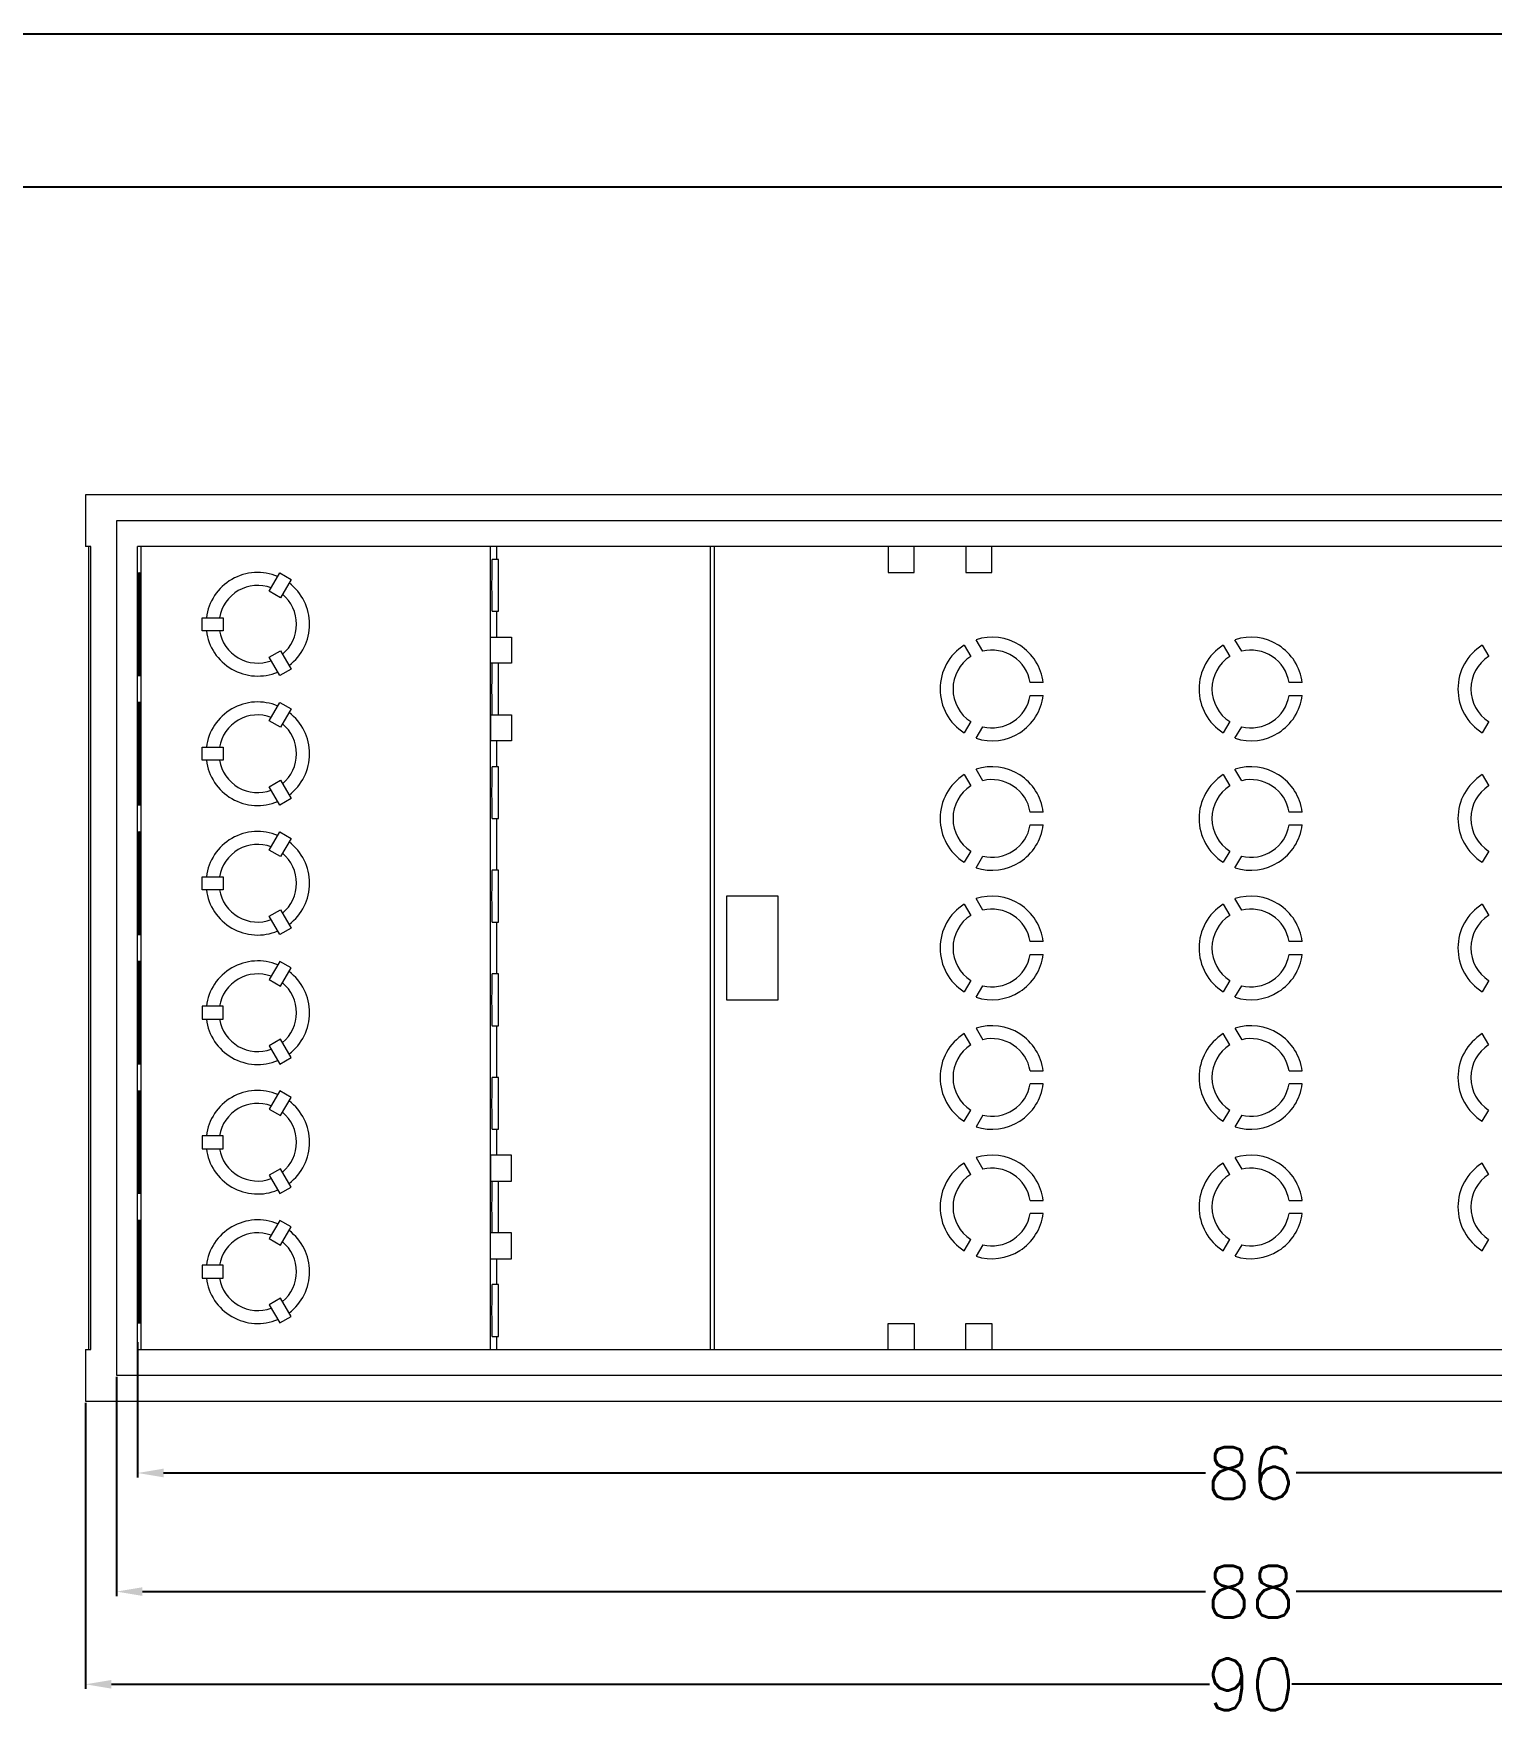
# Model space of a CAD drawing. Header units: inches. Extents: x 2944 to 3646, y 1129 to 1377.
# Drawn here: x 3033.8 to 3090.1, y 1312.2 to 1377.2 of the extents above; entities that cross this region are included whole.
import ezdxf

# ---------------------------------------------------------------- set-up
doc = ezdxf.new("R2010")
doc.units = ezdxf.units.IN
doc.header["$LTSCALE"] = 15
doc.styles.get("Standard").update_dxf_attribs({"font": 'txt', "bigfont": 'gbcbig.shx'})
doc.dimstyles.new('2.5', dxfattribs={"dimtxt": 2, "dimasz": 1, "dimexe": 0.18, "dimexo": 0.0625, "dimgap": 0.09, "dimtad": 0, "dimdsep": 46, "dimtxsty": 'Standard', "dimcen": 1, "dimclrd": 3, "dimclre": 3, "dimadec": 0, "dimazin": 2, "dimtfac": 1, "dimtofl": 0, "dimtmove": 0, "dimatfit": 3, "dimfxl": 1, "dimtolj": 1, "dimtzin": 0, "dimarcsym": 0})

# ---------------------------------------------------------------- blocks, each defined once
blk = doc.blocks.new('*D315')
at = {"color": 3, "lineweight": -2}
for p, q in [((3035.784, 1324.381), (3035.784, 1313.33)), ((3125.784, 1324.381), (3125.784, 1313.33)), ((3036.784, 1313.51), (3079.194, 1313.51)), ((3124.784, 1313.51), (3082.374, 1313.51))]:
    blk.add_line(p, q, dxfattribs=at)
at = {"color": 3}
for points in [[(3036.784, 1313.676), (3036.784, 1313.343), (3035.784, 1313.51)], [(3124.784, 1313.676), (3124.784, 1313.343), (3125.784, 1313.51)]]:
    blk.add_solid(points, dxfattribs=at)
at = {"layer": 'Defpoints', "color": 0}
for p in [(3035.784, 1324.443), (3125.784, 1324.443), (3125.784, 1313.51)]:
    blk.add_point(p, dxfattribs=at)
at = {"color": 0, "insert": (3080.784, 1313.51), "char_height": 2, "attachment_point": 5}
blk.add_mtext('\\A1;90', dxfattribs=at)
blk = doc.blocks.new('*D316')
at = {"color": 3, "lineweight": -2}
for p, q in [((3036.984, 1325.381), (3036.984, 1316.91)), ((3124.584, 1325.381), (3124.584, 1316.91)), ((3037.984, 1317.09), (3079.028, 1317.09)), ((3123.584, 1317.09), (3082.541, 1317.09))]:
    blk.add_line(p, q, dxfattribs=at)
at = {"color": 3}
for points in [[(3037.984, 1317.257), (3037.984, 1316.924), (3036.984, 1317.09)], [(3123.584, 1317.257), (3123.584, 1316.924), (3124.584, 1317.09)]]:
    blk.add_solid(points, dxfattribs=at)
at = {"layer": 'Defpoints', "color": 0}
for p in [(3036.984, 1325.443), (3124.584, 1325.443), (3036.984, 1317.09)]:
    blk.add_point(p, dxfattribs=at)
at = {"color": 0, "insert": (3080.784, 1317.09), "char_height": 2, "attachment_point": 5}
blk.add_mtext('\\A1;88', dxfattribs=at)
blk = doc.blocks.new('*D317')
at = {"color": 3, "lineweight": -2}
for p, q in [((3037.796, 1326.723), (3037.796, 1321.49)), ((3123.773, 1327.007), (3123.773, 1321.49)), ((3038.796, 1321.67), (3079.028, 1321.67)), ((3122.773, 1321.67), (3082.541, 1321.67))]:
    blk.add_line(p, q, dxfattribs=at)
at = {"color": 3}
for points in [[(3038.796, 1321.837), (3038.796, 1321.504), (3037.796, 1321.67)], [(3122.773, 1321.837), (3122.773, 1321.504), (3123.773, 1321.67)]]:
    blk.add_solid(points, dxfattribs=at)
at = {"layer": 'Defpoints', "color": 0}
for p in [(3123.773, 1327.07), (3037.796, 1326.786), (3123.773, 1321.67)]:
    blk.add_point(p, dxfattribs=at)
at = {"color": 0, "insert": (3080.784, 1321.67), "char_height": 2, "attachment_point": 5}
blk.add_mtext('\\A1;86', dxfattribs=at)

msp = doc.modelspace()

# ---------------------------------------------------------------- linework, layer by layer
for p, q in [((2943.956, 1377.248), (3295.379, 1377.248)), ((2953.049, 1371.331), (3289.462, 1371.331))]:
    msp.add_line(p, q)
at = {"color": 7, "linetype": 'Continuous', "lineweight": 15}
for p, q in [((3035.784, 1359.443), (3035.784, 1357.443)), ((3125.784, 1359.443), (3035.784, 1359.443)), ((3124.584, 1358.443), (3036.984, 1358.443)), ((3036.984, 1358.443), (3036.984, 1325.443)), ((3035.984, 1357.443), (3035.784, 1357.443)), ((3035.906, 1326.443), (3035.906, 1357.443)), ((3035.984, 1326.443), (3035.984, 1357.443)), ((3037.796, 1326.443), (3037.796, 1357.443)), ((3123.773, 1357.443), (3037.796, 1357.443)), ((3037.919, 1357.443), (3037.919, 1326.443)), ((3051.405, 1357.443), (3051.405, 1326.443)), ((3051.655, 1357.443), (3051.655, 1356.943)), ((3059.909, 1357.443), (3059.909, 1326.443)), ((3060.059, 1357.443), (3060.059, 1326.443)), ((3066.784, 1357.443), (3066.784, 1356.443)), ((3067.784, 1356.443), (3067.784, 1357.443)), ((3069.784, 1357.443), (3069.784, 1356.443)), ((3070.784, 1356.443), (3070.784, 1357.443)), ((3042.882, 1355.72), (3043.289, 1356.424)), ((3043.289, 1356.424), (3043.722, 1356.174)), ((3051.655, 1356.943), (3051.482, 1356.943)), ((3051.734, 1356.943), (3051.655, 1356.943)), ((3051.734, 1354.943), (3051.734, 1356.943)), ((3066.784, 1356.443), (3067.784, 1356.443)), ((3069.784, 1356.443), (3070.784, 1356.443)), ((3037.83, 1355.943), (3037.82, 1355.943)), ((3037.836, 1356.287), (3037.824, 1356.287)), ((3037.834, 1355.849), (3037.836, 1356.287)), ((3037.839, 1356.037), (3037.837, 1355.599)), ((3037.876, 1355.943), (3037.865, 1355.943)), ((3037.881, 1356.287), (3037.87, 1356.287)), ((3037.879, 1355.849), (3037.881, 1356.287)), ((3037.885, 1356.037), (3037.883, 1355.599)), ((3043.315, 1355.47), (3042.882, 1355.72)), ((3043.722, 1356.174), (3043.315, 1355.47)), ((3037.815, 1354.693), (3037.819, 1354.693)), ((3037.86, 1354.693), (3037.864, 1354.693)), ((3040.291, 1354.193), (3040.291, 1354.693)), ((3040.291, 1354.693), (3041.105, 1354.693)), ((3041.105, 1354.693), (3041.105, 1354.193)), ((3051.482, 1354.943), (3051.655, 1354.943)), ((3051.655, 1354.943), (3051.655, 1353.943)), ((3051.655, 1354.943), (3051.734, 1354.943)), ((3037.819, 1354.193), (3037.815, 1354.193)), ((3037.864, 1354.193), (3037.86, 1354.193)), ((3041.105, 1354.193), (3040.291, 1354.193)), ((3051.424, 1352.943), (3051.424, 1353.943)), ((3051.424, 1353.943), (3052.234, 1353.943)), ((3052.234, 1353.943), (3052.234, 1352.943)), ((3070.431, 1353.401), (3070.173, 1353.848)), ((3080.431, 1353.401), (3080.173, 1353.848)), ((3037.837, 1353.287), (3037.839, 1352.85)), ((3037.883, 1353.287), (3037.885, 1352.85)), ((3042.882, 1353.167), (3043.315, 1353.417)), ((3043.289, 1352.462), (3042.882, 1353.167)), ((3043.315, 1353.417), (3043.722, 1352.712)), ((3069.718, 1353.636), (3069.969, 1353.202)), ((3079.718, 1353.636), (3079.969, 1353.202)), ((3089.718, 1353.636), (3089.969, 1353.202)), ((3037.82, 1352.943), (3037.83, 1352.943)), ((3037.836, 1352.6), (3037.824, 1352.6)), ((3037.836, 1352.6), (3037.834, 1353.037)), ((3037.865, 1352.943), (3037.876, 1352.943)), ((3037.881, 1352.6), (3037.87, 1352.6)), ((3037.881, 1352.6), (3037.879, 1353.037)), ((3043.722, 1352.712), (3043.289, 1352.462)), ((3052.234, 1352.943), (3051.424, 1352.943)), ((3051.734, 1350.943), (3051.734, 1352.943)), ((3072.768, 1352.193), (3072.263, 1352.193)), ((3082.768, 1352.193), (3082.263, 1352.193)), ((3037.836, 1351.287), (3037.824, 1351.287)), ((3037.834, 1350.849), (3037.836, 1351.287)), ((3037.881, 1351.287), (3037.87, 1351.287)), ((3037.879, 1350.849), (3037.881, 1351.287)), ((3042.882, 1350.72), (3043.289, 1351.424)), ((3043.289, 1351.424), (3043.722, 1351.174)), ((3043.722, 1351.174), (3043.315, 1350.47)), ((3072.263, 1351.693), (3072.768, 1351.693)), ((3082.263, 1351.693), (3082.768, 1351.693)), ((3037.83, 1350.943), (3037.82, 1350.943)), ((3037.839, 1351.037), (3037.837, 1350.599)), ((3037.876, 1350.943), (3037.865, 1350.943)), ((3037.885, 1351.037), (3037.883, 1350.599)), ((3043.315, 1350.47), (3042.882, 1350.72)), ((3051.424, 1350.943), (3051.424, 1349.943)), ((3051.424, 1350.943), (3052.234, 1350.943)), ((3052.234, 1350.943), (3052.234, 1349.943)), ((3069.969, 1350.684), (3069.718, 1350.251)), ((3070.173, 1350.039), (3070.431, 1350.485)), ((3079.969, 1350.684), (3079.718, 1350.251)), ((3080.173, 1350.039), (3080.431, 1350.485)), ((3089.969, 1350.684), (3089.718, 1350.251)), ((3052.234, 1349.943), (3051.424, 1349.943)), ((3051.655, 1349.943), (3051.655, 1348.943)), ((3037.815, 1349.693), (3037.819, 1349.693)), ((3037.819, 1349.193), (3037.815, 1349.193)), ((3037.86, 1349.693), (3037.864, 1349.693)), ((3037.864, 1349.193), (3037.86, 1349.193)), ((3040.291, 1349.193), (3040.291, 1349.693)), ((3040.291, 1349.693), (3041.105, 1349.693)), ((3041.105, 1349.193), (3040.291, 1349.193)), ((3041.105, 1349.693), (3041.105, 1349.193)), ((3051.655, 1348.943), (3051.482, 1348.943)), ((3051.734, 1348.943), (3051.655, 1348.943)), ((3051.734, 1346.943), (3051.734, 1348.943)), ((3069.718, 1348.636), (3069.969, 1348.202)), ((3070.431, 1348.401), (3070.173, 1348.848)), ((3079.718, 1348.636), (3079.969, 1348.202)), ((3080.431, 1348.401), (3080.173, 1348.848)), ((3089.718, 1348.636), (3089.969, 1348.202)), ((3037.82, 1347.943), (3037.83, 1347.943)), ((3037.836, 1347.6), (3037.834, 1348.037)), ((3037.837, 1348.287), (3037.839, 1347.85)), ((3037.865, 1347.943), (3037.876, 1347.943)), ((3037.881, 1347.6), (3037.879, 1348.037)), ((3037.883, 1348.287), (3037.885, 1347.85)), ((3042.882, 1348.167), (3043.315, 1348.417)), ((3043.289, 1347.462), (3042.882, 1348.167)), ((3043.315, 1348.417), (3043.722, 1347.712)), ((3037.836, 1347.6), (3037.824, 1347.6)), ((3037.881, 1347.6), (3037.87, 1347.6)), ((3043.722, 1347.712), (3043.289, 1347.462)), ((3051.482, 1346.943), (3051.655, 1346.943)), ((3051.655, 1346.943), (3051.655, 1344.943)), ((3051.655, 1346.943), (3051.734, 1346.943)), ((3072.768, 1347.193), (3072.263, 1347.193)), ((3072.263, 1346.693), (3072.768, 1346.693)), ((3082.768, 1347.193), (3082.263, 1347.193)), ((3082.263, 1346.693), (3082.768, 1346.693)), ((3037.83, 1345.943), (3037.82, 1345.943)), ((3037.836, 1346.287), (3037.824, 1346.287)), ((3037.834, 1345.849), (3037.836, 1346.287)), ((3037.839, 1346.037), (3037.837, 1345.599)), ((3037.876, 1345.943), (3037.865, 1345.943)), ((3037.881, 1346.287), (3037.87, 1346.287)), ((3037.879, 1345.849), (3037.881, 1346.287)), ((3037.885, 1346.037), (3037.883, 1345.599)), ((3042.882, 1345.72), (3043.289, 1346.424)), ((3043.289, 1346.424), (3043.722, 1346.174)), ((3043.722, 1346.174), (3043.315, 1345.47)), ((3043.315, 1345.47), (3042.882, 1345.72)), ((3069.969, 1345.684), (3069.718, 1345.251)), ((3070.173, 1345.039), (3070.431, 1345.485)), ((3079.969, 1345.684), (3079.718, 1345.251)), ((3080.173, 1345.039), (3080.431, 1345.485)), ((3089.969, 1345.684), (3089.718, 1345.251)), ((3037.815, 1344.693), (3037.819, 1344.693)), ((3037.86, 1344.693), (3037.864, 1344.693)), ((3040.291, 1344.193), (3040.291, 1344.693)), ((3040.291, 1344.693), (3041.105, 1344.693)), ((3041.105, 1344.693), (3041.105, 1344.193)), ((3051.655, 1344.943), (3051.482, 1344.943)), ((3051.734, 1344.943), (3051.655, 1344.943)), ((3051.734, 1342.943), (3051.734, 1344.943)), ((3037.819, 1344.193), (3037.815, 1344.193)), ((3037.864, 1344.193), (3037.86, 1344.193)), ((3041.105, 1344.193), (3040.291, 1344.193)), ((3042.882, 1343.167), (3043.315, 1343.417)), ((3043.315, 1343.417), (3043.722, 1342.712)), ((3062.534, 1343.943), (3060.534, 1343.943)), ((3060.534, 1343.943), (3060.534, 1339.943)), ((3062.534, 1339.943), (3062.534, 1343.943)), ((3069.718, 1343.636), (3069.969, 1343.202)), ((3070.431, 1343.401), (3070.173, 1343.848)), ((3079.718, 1343.636), (3079.969, 1343.202)), ((3080.431, 1343.401), (3080.173, 1343.848)), ((3089.718, 1343.636), (3089.969, 1343.202)), ((3037.82, 1342.943), (3037.83, 1342.943)), ((3037.836, 1342.6), (3037.834, 1343.037)), ((3037.837, 1343.287), (3037.839, 1342.85)), ((3037.865, 1342.943), (3037.876, 1342.943)), ((3037.881, 1342.6), (3037.879, 1343.037)), ((3037.883, 1343.287), (3037.885, 1342.85)), ((3043.289, 1342.462), (3042.882, 1343.167)), ((3043.722, 1342.712), (3043.289, 1342.462)), ((3051.482, 1342.943), (3051.655, 1342.943)), ((3051.655, 1342.943), (3051.655, 1340.943)), ((3051.655, 1342.943), (3051.734, 1342.943)), ((3037.836, 1342.6), (3037.824, 1342.6)), ((3037.881, 1342.6), (3037.87, 1342.6)), ((3072.768, 1342.193), (3072.263, 1342.193)), ((3082.768, 1342.193), (3082.263, 1342.193)), ((3043.289, 1341.424), (3042.882, 1340.72)), ((3043.722, 1341.174), (3043.289, 1341.424)), ((3072.263, 1341.693), (3072.768, 1341.693)), ((3082.263, 1341.693), (3082.768, 1341.693)), ((3037.83, 1340.943), (3037.82, 1340.943)), ((3037.836, 1341.287), (3037.824, 1341.287)), ((3037.836, 1341.287), (3037.834, 1340.849)), ((3037.837, 1340.599), (3037.839, 1341.037)), ((3037.876, 1340.943), (3037.865, 1340.943)), ((3037.881, 1341.287), (3037.87, 1341.287)), ((3037.881, 1341.287), (3037.879, 1340.849)), ((3037.883, 1340.599), (3037.885, 1341.037)), ((3042.882, 1340.72), (3043.315, 1340.47)), ((3043.315, 1340.47), (3043.722, 1341.174)), ((3051.655, 1340.943), (3051.482, 1340.943)), ((3051.734, 1340.943), (3051.655, 1340.943)), ((3051.734, 1338.943), (3051.734, 1340.943)), ((3069.969, 1340.684), (3069.718, 1340.251)), ((3070.173, 1340.039), (3070.431, 1340.485)), ((3079.969, 1340.684), (3079.718, 1340.251)), ((3080.173, 1340.039), (3080.431, 1340.485)), ((3089.969, 1340.684), (3089.718, 1340.251)), ((3037.819, 1339.693), (3037.815, 1339.693)), ((3037.864, 1339.693), (3037.86, 1339.693)), ((3040.291, 1339.693), (3040.291, 1339.193)), ((3041.105, 1339.693), (3040.291, 1339.693)), ((3041.105, 1339.193), (3041.105, 1339.693)), ((3060.534, 1339.943), (3062.534, 1339.943)), ((3037.815, 1339.193), (3037.819, 1339.193)), ((3037.86, 1339.193), (3037.864, 1339.193)), ((3040.291, 1339.193), (3041.105, 1339.193)), ((3051.482, 1338.943), (3051.655, 1338.943)), ((3051.655, 1338.943), (3051.655, 1336.943)), ((3051.655, 1338.943), (3051.734, 1338.943)), ((3070.173, 1338.848), (3070.431, 1338.401)), ((3080.173, 1338.848), (3080.431, 1338.401)), ((3037.839, 1337.85), (3037.837, 1338.287)), ((3037.885, 1337.85), (3037.883, 1338.287)), ((3043.315, 1338.417), (3042.882, 1338.167)), ((3042.882, 1338.167), (3043.289, 1337.462)), ((3043.722, 1337.712), (3043.315, 1338.417)), ((3069.969, 1338.202), (3069.718, 1338.636)), ((3079.969, 1338.202), (3079.718, 1338.636)), ((3089.969, 1338.202), (3089.718, 1338.636)), ((3037.82, 1337.943), (3037.83, 1337.943)), ((3037.836, 1337.6), (3037.824, 1337.6)), ((3037.834, 1338.037), (3037.836, 1337.6)), ((3037.865, 1337.943), (3037.876, 1337.943)), ((3037.881, 1337.6), (3037.87, 1337.6)), ((3037.879, 1338.037), (3037.881, 1337.6)), ((3043.289, 1337.462), (3043.722, 1337.712)), ((3051.655, 1336.943), (3051.482, 1336.943)), ((3051.734, 1336.943), (3051.655, 1336.943)), ((3051.734, 1334.943), (3051.734, 1336.943)), ((3072.263, 1337.193), (3072.768, 1337.193)), ((3082.263, 1337.193), (3082.768, 1337.193)), ((3037.836, 1336.287), (3037.824, 1336.287)), ((3037.836, 1336.287), (3037.834, 1335.849)), ((3037.881, 1336.287), (3037.87, 1336.287)), ((3037.881, 1336.287), (3037.879, 1335.849)), ((3043.289, 1336.424), (3042.882, 1335.72)), ((3043.722, 1336.174), (3043.289, 1336.424)), ((3043.315, 1335.47), (3043.722, 1336.174)), ((3072.768, 1336.693), (3072.263, 1336.693)), ((3082.768, 1336.693), (3082.263, 1336.693)), ((3037.83, 1335.943), (3037.82, 1335.943)), ((3037.837, 1335.599), (3037.839, 1336.037)), ((3037.876, 1335.943), (3037.865, 1335.943)), ((3037.883, 1335.599), (3037.885, 1336.037)), ((3042.882, 1335.72), (3043.315, 1335.47)), ((3069.718, 1335.251), (3069.969, 1335.684)), ((3079.718, 1335.251), (3079.969, 1335.684)), ((3089.718, 1335.251), (3089.969, 1335.684)), ((3051.482, 1334.943), (3051.655, 1334.943)), ((3051.655, 1334.943), (3051.655, 1333.943)), ((3051.655, 1334.943), (3051.734, 1334.943)), ((3070.431, 1335.485), (3070.173, 1335.039)), ((3080.431, 1335.485), (3080.173, 1335.039)), ((3037.819, 1334.693), (3037.815, 1334.693)), ((3037.815, 1334.193), (3037.819, 1334.193)), ((3037.864, 1334.693), (3037.86, 1334.693)), ((3037.86, 1334.193), (3037.864, 1334.193)), ((3040.291, 1334.693), (3040.291, 1334.193)), ((3041.105, 1334.693), (3040.291, 1334.693)), ((3040.291, 1334.193), (3041.105, 1334.193)), ((3041.105, 1334.193), (3041.105, 1334.693)), ((3051.424, 1333.943), (3051.424, 1332.943)), ((3052.234, 1333.943), (3051.424, 1333.943)), ((3052.234, 1332.943), (3052.234, 1333.943)), ((3069.969, 1333.202), (3069.718, 1333.636)), ((3070.173, 1333.848), (3070.431, 1333.401)), ((3079.969, 1333.202), (3079.718, 1333.636)), ((3080.173, 1333.848), (3080.431, 1333.401)), ((3089.969, 1333.202), (3089.718, 1333.636)), ((3037.82, 1332.943), (3037.83, 1332.943)), ((3037.834, 1333.037), (3037.836, 1332.6)), ((3037.839, 1332.85), (3037.837, 1333.287)), ((3037.865, 1332.943), (3037.876, 1332.943)), ((3037.879, 1333.037), (3037.881, 1332.6)), ((3037.885, 1332.85), (3037.883, 1333.287)), ((3043.315, 1333.417), (3042.882, 1333.167)), ((3042.882, 1333.167), (3043.289, 1332.462)), ((3043.722, 1332.712), (3043.315, 1333.417)), ((3051.424, 1332.943), (3052.234, 1332.943)), ((3051.734, 1330.943), (3051.734, 1332.943)), ((3037.836, 1332.6), (3037.824, 1332.6)), ((3037.881, 1332.6), (3037.87, 1332.6)), ((3043.289, 1332.462), (3043.722, 1332.712)), ((3072.263, 1332.193), (3072.768, 1332.193)), ((3072.768, 1331.693), (3072.263, 1331.693)), ((3082.263, 1332.193), (3082.768, 1332.193)), ((3082.768, 1331.693), (3082.263, 1331.693)), ((3037.83, 1330.943), (3037.82, 1330.943)), ((3037.836, 1331.287), (3037.824, 1331.287)), ((3037.836, 1331.287), (3037.834, 1330.849)), ((3037.837, 1330.599), (3037.839, 1331.037)), ((3037.876, 1330.943), (3037.865, 1330.943)), ((3037.881, 1331.287), (3037.87, 1331.287)), ((3037.881, 1331.287), (3037.879, 1330.849)), ((3037.883, 1330.599), (3037.885, 1331.037)), ((3043.289, 1331.424), (3042.882, 1330.72)), ((3043.722, 1331.174), (3043.289, 1331.424)), ((3043.315, 1330.47), (3043.722, 1331.174)), ((3051.424, 1329.943), (3051.424, 1330.943)), ((3052.234, 1330.943), (3051.424, 1330.943)), ((3052.234, 1329.943), (3052.234, 1330.943)), ((3042.882, 1330.72), (3043.315, 1330.47)), ((3069.718, 1330.251), (3069.969, 1330.684)), ((3070.431, 1330.485), (3070.173, 1330.039)), ((3079.718, 1330.251), (3079.969, 1330.684)), ((3080.431, 1330.485), (3080.173, 1330.039)), ((3089.718, 1330.251), (3089.969, 1330.684)), ((3037.819, 1329.693), (3037.815, 1329.693)), ((3037.864, 1329.693), (3037.86, 1329.693)), ((3040.291, 1329.693), (3040.291, 1329.193)), ((3041.105, 1329.693), (3040.291, 1329.693)), ((3041.105, 1329.193), (3041.105, 1329.693)), ((3051.424, 1329.943), (3052.234, 1329.943)), ((3051.655, 1329.943), (3051.655, 1328.943)), ((3037.815, 1329.193), (3037.819, 1329.193)), ((3037.86, 1329.193), (3037.864, 1329.193)), ((3040.291, 1329.193), (3041.105, 1329.193)), ((3043.315, 1328.417), (3042.882, 1328.167)), ((3043.722, 1327.712), (3043.315, 1328.417)), ((3051.655, 1328.943), (3051.482, 1328.943)), ((3051.734, 1328.943), (3051.655, 1328.943)), ((3051.734, 1326.943), (3051.734, 1328.943)), ((3037.82, 1327.943), (3037.83, 1327.943)), ((3037.834, 1328.037), (3037.836, 1327.6)), ((3037.839, 1327.85), (3037.837, 1328.287)), ((3037.865, 1327.943), (3037.876, 1327.943)), ((3037.879, 1328.037), (3037.881, 1327.6)), ((3037.885, 1327.85), (3037.883, 1328.287)), ((3042.882, 1328.167), (3043.289, 1327.462)), ((3043.289, 1327.462), (3043.722, 1327.712)), ((3037.836, 1327.6), (3037.824, 1327.6)), ((3037.881, 1327.6), (3037.87, 1327.6)), ((3066.784, 1327.443), (3067.784, 1327.443)), ((3066.784, 1326.443), (3066.784, 1327.443)), ((3067.784, 1327.443), (3067.784, 1326.443)), ((3069.784, 1327.443), (3070.784, 1327.443)), ((3069.784, 1326.443), (3069.784, 1327.443)), ((3070.784, 1327.443), (3070.784, 1326.443)), ((3035.784, 1326.443), (3035.784, 1324.443)), ((3035.784, 1326.443), (3035.984, 1326.443)), ((3037.796, 1326.443), (3123.773, 1326.443)), ((3051.482, 1326.943), (3051.655, 1326.943)), ((3051.655, 1326.943), (3051.655, 1326.443)), ((3051.655, 1326.943), (3051.734, 1326.943)), ((3036.984, 1325.443), (3124.584, 1325.443)), ((3035.784, 1324.443), (3125.784, 1324.443))]:
    msp.add_line(p, q, dxfattribs=at)
at = {"color": 7, "linetype": 'Continuous', "lineweight": 15, "flags": 128}
for points in [[(3037.836, 1356.287), (3037.833, 1356.406), (3037.83, 1356.443), (3037.827, 1356.397), (3037.824, 1356.269), (3037.821, 1356.064), (3037.819, 1355.792), (3037.817, 1355.463), (3037.815, 1355.092), (3037.815, 1354.693)], [(3037.881, 1356.287), (3037.878, 1356.406), (3037.875, 1356.443), (3037.872, 1356.397), (3037.869, 1356.269), (3037.867, 1356.064), (3037.864, 1355.792), (3037.862, 1355.463), (3037.861, 1355.092), (3037.86, 1354.693)], [(3037.819, 1354.693), (3037.819, 1355.01), (3037.82, 1355.299), (3037.822, 1355.547), (3037.824, 1355.742), (3037.826, 1355.875), (3037.829, 1355.938), (3037.831, 1355.929), (3037.834, 1355.849)], [(3037.864, 1354.693), (3037.865, 1355.01), (3037.866, 1355.299), (3037.868, 1355.547), (3037.87, 1355.742), (3037.872, 1355.875), (3037.875, 1355.938), (3037.877, 1355.929), (3037.879, 1355.849)], [(3037.815, 1354.193), (3037.815, 1353.795), (3037.817, 1353.424), (3037.819, 1353.095), (3037.821, 1352.823), (3037.824, 1352.618), (3037.827, 1352.49), (3037.83, 1352.443), (3037.833, 1352.481), (3037.836, 1352.6)], [(3037.834, 1353.037), (3037.831, 1352.957), (3037.829, 1352.949), (3037.826, 1353.012), (3037.824, 1353.144), (3037.822, 1353.339), (3037.82, 1353.587), (3037.819, 1353.877), (3037.819, 1354.193)], [(3037.86, 1354.193), (3037.861, 1353.795), (3037.862, 1353.424), (3037.864, 1353.095), (3037.867, 1352.823), (3037.869, 1352.618), (3037.872, 1352.49), (3037.875, 1352.443), (3037.878, 1352.481), (3037.881, 1352.6)], [(3037.879, 1353.037), (3037.877, 1352.957), (3037.875, 1352.949), (3037.872, 1353.012), (3037.87, 1353.144), (3037.868, 1353.339), (3037.866, 1353.587), (3037.865, 1353.877), (3037.864, 1354.193)], [(3037.836, 1351.287), (3037.833, 1351.406), (3037.83, 1351.443), (3037.827, 1351.397), (3037.824, 1351.269), (3037.821, 1351.064), (3037.819, 1350.792), (3037.817, 1350.463), (3037.815, 1350.092), (3037.815, 1349.693)], [(3037.881, 1351.287), (3037.878, 1351.406), (3037.875, 1351.443), (3037.872, 1351.397), (3037.869, 1351.269), (3037.867, 1351.064), (3037.864, 1350.792), (3037.862, 1350.463), (3037.861, 1350.092), (3037.86, 1349.693)], [(3037.819, 1349.693), (3037.819, 1350.01), (3037.82, 1350.299), (3037.822, 1350.547), (3037.824, 1350.742), (3037.826, 1350.875), (3037.829, 1350.938), (3037.831, 1350.929), (3037.834, 1350.849)], [(3037.864, 1349.693), (3037.865, 1350.01), (3037.866, 1350.299), (3037.868, 1350.547), (3037.87, 1350.742), (3037.872, 1350.875), (3037.875, 1350.938), (3037.877, 1350.929), (3037.879, 1350.849)], [(3037.815, 1349.193), (3037.815, 1348.795), (3037.817, 1348.424), (3037.819, 1348.095), (3037.821, 1347.823), (3037.824, 1347.618), (3037.827, 1347.49), (3037.83, 1347.443), (3037.833, 1347.481), (3037.836, 1347.6)], [(3037.834, 1348.037), (3037.831, 1347.957), (3037.829, 1347.949), (3037.826, 1348.012), (3037.824, 1348.144), (3037.822, 1348.339), (3037.82, 1348.587), (3037.819, 1348.877), (3037.819, 1349.193)], [(3037.86, 1349.193), (3037.861, 1348.795), (3037.862, 1348.424), (3037.864, 1348.095), (3037.867, 1347.823), (3037.869, 1347.618), (3037.872, 1347.49), (3037.875, 1347.443), (3037.878, 1347.481), (3037.881, 1347.6)], [(3037.879, 1348.037), (3037.877, 1347.957), (3037.875, 1347.949), (3037.872, 1348.012), (3037.87, 1348.144), (3037.868, 1348.339), (3037.866, 1348.587), (3037.865, 1348.877), (3037.864, 1349.193)], [(3037.836, 1346.287), (3037.833, 1346.406), (3037.83, 1346.443), (3037.827, 1346.397), (3037.824, 1346.269), (3037.821, 1346.064), (3037.819, 1345.792), (3037.817, 1345.463), (3037.815, 1345.092), (3037.815, 1344.693)], [(3037.819, 1344.693), (3037.819, 1345.01), (3037.82, 1345.299), (3037.822, 1345.547), (3037.824, 1345.742), (3037.826, 1345.875), (3037.829, 1345.938), (3037.831, 1345.929), (3037.834, 1345.849)], [(3037.881, 1346.287), (3037.878, 1346.406), (3037.875, 1346.443), (3037.872, 1346.397), (3037.869, 1346.269), (3037.867, 1346.064), (3037.864, 1345.792), (3037.862, 1345.463), (3037.861, 1345.092), (3037.86, 1344.693)], [(3037.864, 1344.693), (3037.865, 1345.01), (3037.866, 1345.299), (3037.868, 1345.547), (3037.87, 1345.742), (3037.872, 1345.875), (3037.875, 1345.938), (3037.877, 1345.929), (3037.879, 1345.849)], [(3037.815, 1344.193), (3037.815, 1343.795), (3037.817, 1343.424), (3037.819, 1343.095), (3037.821, 1342.823), (3037.824, 1342.618), (3037.827, 1342.49), (3037.83, 1342.443), (3037.833, 1342.481), (3037.836, 1342.6)], [(3037.834, 1343.037), (3037.831, 1342.957), (3037.829, 1342.949), (3037.826, 1343.012), (3037.824, 1343.144), (3037.822, 1343.339), (3037.82, 1343.587), (3037.819, 1343.877), (3037.819, 1344.193)], [(3037.86, 1344.193), (3037.861, 1343.795), (3037.862, 1343.424), (3037.864, 1343.095), (3037.867, 1342.823), (3037.869, 1342.618), (3037.872, 1342.49), (3037.875, 1342.443), (3037.878, 1342.481), (3037.881, 1342.6)], [(3037.879, 1343.037), (3037.877, 1342.957), (3037.875, 1342.949), (3037.872, 1343.012), (3037.87, 1343.144), (3037.868, 1343.339), (3037.866, 1343.587), (3037.865, 1343.877), (3037.864, 1344.193)], [(3037.815, 1339.693), (3037.815, 1340.092), (3037.817, 1340.463), (3037.819, 1340.792), (3037.821, 1341.064), (3037.824, 1341.269), (3037.827, 1341.397), (3037.83, 1341.443), (3037.833, 1341.406), (3037.836, 1341.287)], [(3037.86, 1339.693), (3037.861, 1340.092), (3037.862, 1340.463), (3037.864, 1340.792), (3037.867, 1341.064), (3037.869, 1341.269), (3037.872, 1341.397), (3037.875, 1341.443), (3037.878, 1341.406), (3037.881, 1341.287)], [(3037.834, 1340.849), (3037.831, 1340.929), (3037.829, 1340.938), (3037.826, 1340.875), (3037.824, 1340.742), (3037.822, 1340.547), (3037.82, 1340.299), (3037.819, 1340.01), (3037.819, 1339.693)], [(3037.879, 1340.849), (3037.877, 1340.929), (3037.875, 1340.938), (3037.872, 1340.875), (3037.87, 1340.742), (3037.868, 1340.547), (3037.866, 1340.299), (3037.865, 1340.01), (3037.864, 1339.693)], [(3037.836, 1337.6), (3037.833, 1337.481), (3037.83, 1337.443), (3037.827, 1337.49), (3037.824, 1337.618), (3037.821, 1337.823), (3037.819, 1338.095), (3037.817, 1338.424), (3037.815, 1338.795), (3037.815, 1339.193)], [(3037.819, 1339.193), (3037.819, 1338.877), (3037.82, 1338.587), (3037.822, 1338.339), (3037.824, 1338.144), (3037.826, 1338.012), (3037.829, 1337.949), (3037.831, 1337.957), (3037.834, 1338.037)], [(3037.881, 1337.6), (3037.878, 1337.481), (3037.875, 1337.443), (3037.872, 1337.49), (3037.869, 1337.618), (3037.867, 1337.823), (3037.864, 1338.095), (3037.862, 1338.424), (3037.861, 1338.795), (3037.86, 1339.193)], [(3037.864, 1339.193), (3037.865, 1338.877), (3037.866, 1338.587), (3037.868, 1338.339), (3037.87, 1338.144), (3037.872, 1338.012), (3037.875, 1337.949), (3037.877, 1337.957), (3037.879, 1338.037)], [(3037.815, 1334.693), (3037.815, 1335.092), (3037.817, 1335.463), (3037.819, 1335.792), (3037.821, 1336.064), (3037.824, 1336.269), (3037.827, 1336.397), (3037.83, 1336.443), (3037.833, 1336.406), (3037.836, 1336.287)], [(3037.86, 1334.693), (3037.861, 1335.092), (3037.862, 1335.463), (3037.864, 1335.792), (3037.867, 1336.064), (3037.869, 1336.269), (3037.872, 1336.397), (3037.875, 1336.443), (3037.878, 1336.406), (3037.881, 1336.287)], [(3037.834, 1335.849), (3037.831, 1335.929), (3037.829, 1335.938), (3037.826, 1335.875), (3037.824, 1335.742), (3037.822, 1335.547), (3037.82, 1335.299), (3037.819, 1335.01), (3037.819, 1334.693)], [(3037.879, 1335.849), (3037.877, 1335.929), (3037.875, 1335.938), (3037.872, 1335.875), (3037.87, 1335.742), (3037.868, 1335.547), (3037.866, 1335.299), (3037.865, 1335.01), (3037.864, 1334.693)], [(3037.836, 1332.6), (3037.833, 1332.481), (3037.83, 1332.443), (3037.827, 1332.49), (3037.824, 1332.618), (3037.821, 1332.823), (3037.819, 1333.095), (3037.817, 1333.424), (3037.815, 1333.795), (3037.815, 1334.193)], [(3037.819, 1334.193), (3037.819, 1333.877), (3037.82, 1333.587), (3037.822, 1333.339), (3037.824, 1333.144), (3037.826, 1333.012), (3037.829, 1332.949), (3037.831, 1332.957), (3037.834, 1333.037)], [(3037.881, 1332.6), (3037.878, 1332.481), (3037.875, 1332.443), (3037.872, 1332.49), (3037.869, 1332.618), (3037.867, 1332.823), (3037.864, 1333.095), (3037.862, 1333.424), (3037.861, 1333.795), (3037.86, 1334.193)], [(3037.864, 1334.193), (3037.865, 1333.877), (3037.866, 1333.587), (3037.868, 1333.339), (3037.87, 1333.144), (3037.872, 1333.012), (3037.875, 1332.949), (3037.877, 1332.957), (3037.879, 1333.037)], [(3037.815, 1329.693), (3037.815, 1330.092), (3037.817, 1330.463), (3037.819, 1330.792), (3037.821, 1331.064), (3037.824, 1331.269), (3037.827, 1331.397), (3037.83, 1331.443), (3037.833, 1331.406), (3037.836, 1331.287)], [(3037.834, 1330.849), (3037.831, 1330.929), (3037.829, 1330.938), (3037.826, 1330.875), (3037.824, 1330.742), (3037.822, 1330.547), (3037.82, 1330.299), (3037.819, 1330.01), (3037.819, 1329.693)], [(3037.86, 1329.693), (3037.861, 1330.092), (3037.862, 1330.463), (3037.864, 1330.792), (3037.867, 1331.064), (3037.869, 1331.269), (3037.872, 1331.397), (3037.875, 1331.443), (3037.878, 1331.406), (3037.881, 1331.287)], [(3037.879, 1330.849), (3037.877, 1330.929), (3037.875, 1330.938), (3037.872, 1330.875), (3037.87, 1330.742), (3037.868, 1330.547), (3037.866, 1330.299), (3037.865, 1330.01), (3037.864, 1329.693)], [(3037.836, 1327.6), (3037.833, 1327.481), (3037.83, 1327.443), (3037.827, 1327.49), (3037.824, 1327.618), (3037.821, 1327.823), (3037.819, 1328.095), (3037.817, 1328.424), (3037.815, 1328.795), (3037.815, 1329.193)], [(3037.819, 1329.193), (3037.819, 1328.877), (3037.82, 1328.587), (3037.822, 1328.339), (3037.824, 1328.144), (3037.826, 1328.012), (3037.829, 1327.949), (3037.831, 1327.957), (3037.834, 1328.037)], [(3037.881, 1327.6), (3037.878, 1327.481), (3037.875, 1327.443), (3037.872, 1327.49), (3037.869, 1327.618), (3037.867, 1327.823), (3037.864, 1328.095), (3037.862, 1328.424), (3037.861, 1328.795), (3037.86, 1329.193)], [(3037.864, 1329.193), (3037.865, 1328.877), (3037.866, 1328.587), (3037.868, 1328.339), (3037.87, 1328.144), (3037.872, 1328.012), (3037.875, 1327.949), (3037.877, 1327.957), (3037.879, 1328.037)]]:
    msp.add_lwpolyline(points, dxfattribs=at)
at = {"color": 7, "linetype": 'Continuous', "lineweight": 15}
for centre, radius, start, end in [((3042.434, 1354.443), 2, 67.18076, 172.81924), ((2838.61, 1354.443), 199.235, 359.54175, 0.45825), ((2838.656, 1354.443), 199.235, 359.54175, 0.45825), ((3042.434, 1354.443), 1.5, 69.59407, 170.40593), ((3042.434, 1354.443), 2, 307.18076, 52.81924), ((2882.818, 1354.443), 155.024, 359.57279, 0.42721), ((2882.863, 1354.443), 155.024, 359.57279, 0.42721), ((3042.434, 1354.443), 1.5, 309.59407, 50.40593), ((3042.434, 1354.443), 2, 187.18076, 292.81924), ((3042.434, 1354.443), 1.5, 189.59407, 290.40593), ((3070.784, 1351.943), 2, 7.18076, 107.78372), ((3080.784, 1351.943), 2, 7.18076, 107.78372), ((3070.784, 1351.943), 2, 122.20055, 237.79945), ((3070.784, 1351.943), 1.5, 122.93463, 237.06537), ((3070.784, 1351.943), 1.5, 9.59407, 103.61223), ((3080.784, 1351.943), 2, 122.20055, 237.79945), ((3080.784, 1351.943), 1.5, 122.93463, 237.06537), ((3080.784, 1351.943), 1.5, 9.59407, 103.61223), ((3090.784, 1351.943), 2, 122.20055, 237.79945), ((3090.784, 1351.943), 1.5, 122.93463, 237.06537), ((3042.434, 1349.443), 2, 67.18076, 172.81924), ((3070.784, 1351.943), 2, 252.21628, 352.81924), ((3070.784, 1351.943), 1.5, 256.38777, 350.40593), ((3080.784, 1351.943), 2, 252.21628, 352.81924), ((3080.784, 1351.943), 1.5, 256.38777, 350.40593), ((2882.818, 1349.443), 155.024, 359.57279, 0.42721), ((2838.61, 1349.443), 199.235, 359.54175, 0.45825), ((2882.863, 1349.443), 155.024, 359.57279, 0.42721), ((2838.656, 1349.443), 199.235, 359.54175, 0.45825), ((3042.434, 1349.443), 1.5, 69.59407, 170.40593), ((3042.434, 1349.443), 1.5, 309.59407, 50.40593), ((3042.434, 1349.443), 2, 307.18076, 52.81924), ((3042.434, 1349.443), 2, 187.18076, 292.81924), ((3042.434, 1349.443), 1.5, 189.59407, 290.40593), ((3070.784, 1346.943), 2, 122.20055, 237.79945), ((3070.784, 1346.943), 2, 7.18076, 107.78372), ((3080.784, 1346.943), 2, 122.20055, 237.79945), ((3080.784, 1346.943), 2, 7.18076, 107.78372), ((3090.784, 1346.943), 2, 122.20055, 237.79945), ((3070.784, 1346.943), 1.5, 122.93463, 237.06537), ((3070.784, 1346.943), 1.5, 9.59407, 103.61223), ((3080.784, 1346.943), 1.5, 122.93463, 237.06537), ((3080.784, 1346.943), 1.5, 9.59407, 103.61223), ((3090.784, 1346.943), 1.5, 122.93463, 237.06537), ((3070.784, 1346.943), 2, 252.21628, 352.81924), ((3070.784, 1346.943), 1.5, 256.38777, 350.40593), ((3080.784, 1346.943), 2, 252.21628, 352.81924), ((3080.784, 1346.943), 1.5, 256.38777, 350.40593), ((2838.61, 1344.443), 199.235, 359.54175, 0.45825), ((2838.656, 1344.443), 199.235, 359.54175, 0.45825), ((3042.434, 1344.443), 2, 67.18076, 172.81924), ((3042.434, 1344.443), 1.5, 69.59407, 170.40593), ((3042.434, 1344.443), 2, 307.18076, 52.81924), ((2882.818, 1344.443), 155.024, 359.57279, 0.42721), ((2882.863, 1344.443), 155.024, 359.57279, 0.42721), ((3042.434, 1344.443), 1.5, 309.59407, 50.40593), ((3042.434, 1344.443), 2, 187.18076, 292.81924), ((3042.434, 1344.443), 1.5, 189.59407, 290.40593), ((3070.784, 1341.943), 2, 122.20055, 237.79945), ((3070.784, 1341.943), 2, 7.18076, 107.78372), ((3070.784, 1341.943), 1.5, 9.59407, 103.61223), ((3080.784, 1341.943), 2, 122.20055, 237.79945), ((3080.784, 1341.943), 2, 7.18076, 107.78372), ((3080.784, 1341.943), 1.5, 9.59407, 103.61223), ((3090.784, 1341.943), 2, 122.20055, 237.79945), ((3070.784, 1341.943), 1.5, 122.93463, 237.06537), ((3080.784, 1341.943), 1.5, 122.93463, 237.06537), ((3090.784, 1341.943), 1.5, 122.93463, 237.06537), ((3042.434, 1339.443), 2, 67.18076, 172.81924), ((3070.784, 1341.943), 2, 252.21628, 352.81924), ((3070.784, 1341.943), 1.5, 256.38777, 350.40593), ((3080.784, 1341.943), 2, 252.21628, 352.81924), ((3080.784, 1341.943), 1.5, 256.38777, 350.40593), ((2838.61, 1339.443), 199.235, 359.54175, 0.45825), ((2838.656, 1339.443), 199.235, 359.54175, 0.45825), ((3042.434, 1339.443), 1.5, 69.59407, 170.40593), ((3042.434, 1339.443), 2, 307.18076, 52.81924), ((2882.818, 1339.443), 155.024, 359.57279, 0.42721), ((2882.863, 1339.443), 155.024, 359.57279, 0.42721), ((3042.434, 1339.443), 1.5, 309.59407, 50.40593), ((3042.434, 1339.443), 2, 187.18076, 292.81924), ((3042.434, 1339.443), 1.5, 189.59407, 290.40593), ((3070.784, 1336.943), 2, 7.18076, 107.78372), ((3080.784, 1336.943), 2, 7.18076, 107.78372), ((3070.784, 1336.943), 2, 122.20055, 237.79945), ((3070.784, 1336.943), 1.5, 122.93463, 237.06537), ((3070.784, 1336.943), 1.5, 9.59407, 103.61223), ((3080.784, 1336.943), 2, 122.20055, 237.79945), ((3080.784, 1336.943), 1.5, 122.93463, 237.06537), ((3080.784, 1336.943), 1.5, 9.59407, 103.61223), ((3090.784, 1336.943), 2, 122.20055, 237.79945), ((3090.784, 1336.943), 1.5, 122.93463, 237.06537), ((3042.434, 1334.443), 2, 67.18076, 172.81924), ((3070.784, 1336.943), 2, 252.21628, 352.81924), ((3070.784, 1336.943), 1.5, 256.38777, 350.40593), ((3080.784, 1336.943), 2, 252.21628, 352.81924), ((3080.784, 1336.943), 1.5, 256.38777, 350.40593), ((2882.818, 1334.443), 155.024, 359.57279, 0.42721), ((2838.61, 1334.443), 199.235, 359.54175, 0.45825), ((2882.863, 1334.443), 155.024, 359.57279, 0.42721), ((2838.656, 1334.443), 199.235, 359.54175, 0.45825), ((3042.434, 1334.443), 1.5, 69.59407, 170.40593), ((3042.434, 1334.443), 1.5, 309.59407, 50.40593), ((3042.434, 1334.443), 2, 307.18076, 52.81924), ((3042.434, 1334.443), 2, 187.18076, 292.81924), ((3042.434, 1334.443), 1.5, 189.59407, 290.40593), ((3070.784, 1331.943), 2, 122.20055, 237.79945), ((3070.784, 1331.943), 2, 7.18076, 107.78372), ((3080.784, 1331.943), 2, 122.20055, 237.79945), ((3080.784, 1331.943), 2, 7.18076, 107.78372), ((3090.784, 1331.943), 2, 122.20055, 237.79945), ((3070.784, 1331.943), 1.5, 122.93463, 237.06537), ((3070.784, 1331.943), 1.5, 9.59407, 103.61223), ((3080.784, 1331.943), 1.5, 122.93463, 237.06537), ((3080.784, 1331.943), 1.5, 9.59407, 103.61223), ((3090.784, 1331.943), 1.5, 122.93463, 237.06537), ((3070.784, 1331.943), 2, 252.21628, 352.81924), ((3070.784, 1331.943), 1.5, 256.38777, 350.40593), ((3080.784, 1331.943), 2, 252.21628, 352.81924), ((3080.784, 1331.943), 1.5, 256.38777, 350.40593), ((2838.61, 1329.443), 199.235, 359.54175, 0.45825), ((2838.656, 1329.443), 199.235, 359.54175, 0.45825), ((3042.434, 1329.443), 2, 67.18076, 172.81924), ((3042.434, 1329.443), 1.5, 69.59407, 170.40593), ((3042.434, 1329.443), 2, 307.18076, 52.81924), ((2882.818, 1329.443), 155.024, 359.57279, 0.42721), ((2882.863, 1329.443), 155.024, 359.57279, 0.42721), ((3042.434, 1329.443), 1.5, 309.59407, 50.40593), ((3042.434, 1329.443), 2, 187.18076, 292.81924), ((3042.434, 1329.443), 1.5, 189.59407, 290.40593)]:
    msp.add_arc(centre, radius, start, end, dxfattribs=at)
for centre in [(3051.482, 1355.943), (3051.482, 1351.943), (3051.482, 1347.943), (3051.482, 1343.943), (3051.482, 1339.943), (3051.482, 1335.943), (3051.482, 1331.943), (3051.482, 1327.943)]:
    msp.add_ellipse(centre, major_axis=(0, 1), ratio=0.014451, start_param=0, end_param=3.141593, dxfattribs=at)

# ---------------------------------------------------------------- dimensions: what is measured, and where the dimension line sits
for base, p1, p2, text, picture, middle in [((3123.773, 1321.67), (3037.796, 1326.786), (3123.773, 1327.07), '86', '*D317', (3080.784, 1321.67)), ((3036.984, 1317.09), (3124.584, 1325.443), (3036.984, 1325.443), '88', '*D316', (3080.784, 1317.09))]:
    dim = msp.add_linear_dim(base=base, p1=p1, p2=p2, text=text, dimstyle='2.5')
    dim.commit()
    dim.dimension.update_dxf_attribs({"geometry": picture, "text_midpoint": middle, "dimtype": 160})
dim = msp.add_linear_dim(base=(3125.784, 1313.51), p1=(3035.784, 1324.443), p2=(3125.784, 1324.443), dimstyle='2.5')
dim.commit()
dim.dimension.update_dxf_attribs({"geometry": '*D315', "text_midpoint": (3080.784, 1313.51), "dimtype": 160})

doc.saveas('drawing.dxf')
